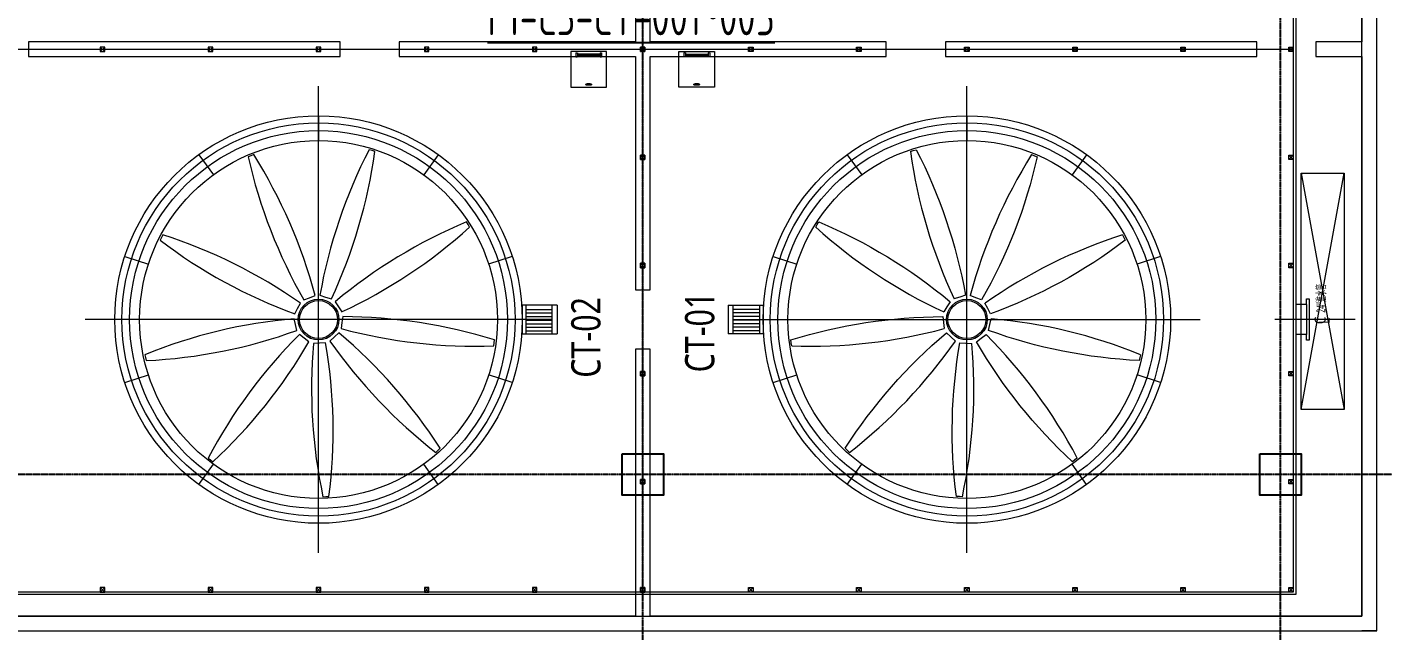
# Model space of a CAD drawing. Extents: x -18238 to -8686, y -1229 to 9502.
# Drawn here: x -16161 to -13865, y 1557 to 2580 of the extents above; entities that cross this region are included whole.
import ezdxf
from ezdxf.enums import TextEntityAlignment as Align

# ---------------------------------------------------------------- set-up
doc = ezdxf.new("R2010")
doc.units = 0
doc.linetypes.add('X-CUB3-LR20$0$COL-CEN-LIN', pattern=[3.25, 2.5, -0.25, 0.25, -0.25])
doc.linetypes.add('X-CUB3-LR20$0$虛線', pattern=[0.846667, 0.423333, -0.423333])
for name, color, linetype in [('188K-SM-03-C3-LR1-MECH-EQ-Y2257103$0$AC-EQ-既有', 21, 'Continuous'), ('X-CUB3-LR20$0$2_屋突二層平面圖_2_A-OBJE-2D.Newcub', 8, 'Continuous'), ('X-CUB3-LR20$0$2_屋突二層平面圖_2_A-OBJE.Newcub', 8, 'Continuous'), ('X-CUB3-LR20$0$2_屋突二層平面圖_2_A-WALL-EX.Newcub', 8, 'Continuous'), ('X-CUB3-LR20$0$2_屋突二層平面圖_2_S-SLAB-SHOW.Newcub', 8, 'Continuous'), ('X-CUB3-LR20$0$CCL', 8, 'X-CUB3-LR20$0$COL-CEN-LIN'), ('X-CUB3-LR20$0$COL-S', 8, 'Continuous')]:
    doc.layers.add(name, color=color, linetype=linetype)
doc.styles.add('188K-SM-03-C3-LR1-MECH-EQ-Y2257103$0$CUP- LRF$0$Standard', font='', dxfattribs={"width": 0.8})
doc.styles.add('188K-SM-03-C3-LR1-MECH-EQ-Y2257103$0$XCM2QR1-200k$0$AA-TXT', font='isocp.shx', dxfattribs={"width": 0.8, "bigfont": 'china.shx'})
doc.styles.get('188K-SM-03-C3-LR1-MECH-EQ-Y2257103$0$CUP- LRF$0$Standard').set_extended_font_data('Microsoft JhengHei')

# ---------------------------------------------------------------- blocks, each defined once
blk = doc.blocks.new('X-CUB3-LR20$0$CUB3-LR10')
at = {"layer": 'X-CUB3-LR20$0$CCL'}
for p, q in [((-2280, 0), (-2280, 9982.459)), ((-1200, 0), (-1200, 9982.459)), ((720, 2542.459), (-5160, 2542.459))]:
    blk.add_line(p, q, dxfattribs=at)
at = {"layer": 'X-CUB3-LR20$0$COL-S'}
for points in [[(-2315, 2577.459), (-2245, 2577.459), (-2245, 2507.459), (-2315, 2507.459)], [(-1235, 2577.459), (-1165, 2577.459), (-1165, 2507.459), (-1235, 2507.459)]]:
    blk.add_lwpolyline(points, close=True, dxfattribs=at)
blk = doc.blocks.new('X-CUB3-LR20')
at = {"layer": 'X-CUB3-LR20$0$2_屋突二層平面圖_2_A-OBJE-2D.Newcub', "color": 8, "linetype": 'X-CUB3-LR20$0$虛線', "lineweight": 0, "ltscale": 10, "flags": 128}
blk.add_lwpolyline([(-16224, 6211), (-14012.2, 6211), (-14012.2, 1619.3), (-16224, 1619.3)], close=True, dxfattribs=at)
at = {"layer": 'X-CUB3-LR20$0$2_屋突二層平面圖_2_A-OBJE.Newcub', "color": 8, "lineweight": 0, "ltscale": 10}
for p, q in [((-14003.1, 2332.5), (-13930.1, 2332.5)), ((-14003.1, 1932.5), (-14003.1, 2332.5)), ((-14003.1, 2332.5), (-13930.1, 1932.5)), ((-14003.1, 1932.5), (-13930.1, 2332.5)), ((-13930.1, 2332.5), (-13930.1, 1932.5)), ((-13930.1, 1932.5), (-14003.1, 1932.5))]:
    blk.add_line(p, q, dxfattribs=at)
at = {"layer": 'X-CUB3-LR20$0$2_屋突二層平面圖_2_A-WALL-EX.Newcub', "color": 12, "lineweight": 0, "ltscale": 10, "flags": 128}
for points in [[(-13875.1, 1557.5), (-13875.1, 6284.1)], [(-13900.1, 3444.7), (-13900.1, 2554.7)], [(-15130.6, 2949.7), (-15130.6, 2554.7)], [(-15105.6, 2554.7), (-15105.6, 2949.7)], [(-15630.6, 2554.7), (-16158.1, 2554.7)], [(-16158.1, 2554.7), (-16158.1, 2529.7)], [(-15630.6, 2529.7), (-15630.6, 2554.7)], [(-15130.6, 2554.7), (-15530.6, 2554.7)], [(-15530.6, 2554.7), (-15530.6, 2529.7)], [(-14705.6, 2554.7), (-15105.6, 2554.7)], [(-14705.6, 2529.7), (-14705.6, 2554.7)], [(-14078.1, 2554.7), (-14605.6, 2554.7)], [(-14605.6, 2554.7), (-14605.6, 2529.7)], [(-14078.1, 2529.7), (-14078.1, 2554.7)], [(-13900.1, 2554.7), (-13978.1, 2554.7)], [(-13978.1, 2554.7), (-13978.1, 2529.7)], [(-16158.1, 2529.7), (-15630.6, 2529.7)], [(-15530.6, 2529.7), (-15130.6, 2529.7)], [(-15130.6, 2529.7), (-15130.6, 2134.7)], [(-15105.6, 2134.7), (-15105.6, 2529.7)], [(-15105.6, 2529.7), (-14705.6, 2529.7)], [(-14605.6, 2529.7), (-14078.1, 2529.7)], [(-13978.1, 2529.7), (-13900.1, 2529.7)], [(-13900.1, 2529.7), (-13900.1, 1582.5)], [(-15130.6, 2134.7), (-15105.6, 2134.7)], [(-15130.6, 2034.7), (-15130.6, 1582.5)], [(-15105.6, 2034.7), (-15130.6, 2034.7)], [(-15105.6, 1582.5), (-15105.6, 2034.7)], [(-15130.6, 1582.5), (-16336.1, 1582.5)], [(-13900.1, 1582.5), (-15105.6, 1582.5)], [(-16336.1, 1557.5), (-15130.6, 1557.5)], [(-15105.6, 1557.5), (-13900.1, 1557.5)], [(-13875.1, 1557.5), (-13900.1, 1557.5)]]:
    blk.add_lwpolyline(points, dxfattribs=at)
at = {"layer": 'X-CUB3-LR20$0$2_屋突二層平面圖_2_S-SLAB-SHOW.Newcub', "color": 15, "lineweight": 0, "ltscale": 10, "flags": 128}
for points in [[(-16361.1, 1557.5), (-13875.1, 1557.5), (-13875.1, 6284.1), (-16361.1, 6284.1)], [(-14003.1, 2332.5), (-13930.1, 2332.5), (-13930.1, 1932.5), (-14003.1, 1932.5)]]:
    blk.add_lwpolyline(points, close=True, dxfattribs=at)
at = {"layer": 'X-CUB3-LR20$0$COL-S'}
for points in [[(-15153.1, 1857.5), (-15083.1, 1857.5), (-15083.1, 1787.5), (-15153.1, 1787.5)], [(-14073.1, 1857.5), (-14003.1, 1857.5), (-14003.1, 1787.5), (-14073.1, 1787.5)]]:
    blk.add_lwpolyline(points, close=True, dxfattribs=at)
at = {"layer": 'X-CUB3-LR20$0$CCL'}
blk.add_blockref('X-CUB3-LR20$0$CUB3-LR10', (-12838.1, -720), dxfattribs=at)
blk = doc.blocks.new('188K-SM-03-C3-LR1-MECH-EQ-Y2257103')
at = {"layer": '188K-SM-03-C3-LR1-MECH-EQ-Y2257103$0$AC-EQ-既有', "lineweight": 0}
for p, q in [((-13875.1, 1557.5), (-13875.1, 6271.5)), ((-13900.1, 1582.5), (-13900.1, 6246.5)), ((-15118.1, 1623.3), (-15118.1, 4372.1)), ((-16219.9, 2542.1), (-14016.3, 2542.1)), ((-16029.3, 2538.3), (-16036.9, 2545.9)), ((-16029.3, 2545.9), (-16036.9, 2538.3)), ((-16029.3, 2538.3), (-16036.9, 2545.9)), ((-16029.3, 2545.9), (-16036.9, 2538.3)), ((-15846.3, 2538.3), (-15853.9, 2545.9)), ((-15846.3, 2545.9), (-15853.9, 2538.3)), ((-15846.3, 2538.3), (-15853.9, 2545.9)), ((-15846.3, 2545.9), (-15853.9, 2538.3)), ((-15663.3, 2538.3), (-15670.9, 2545.9)), ((-15663.3, 2545.9), (-15670.9, 2538.3)), ((-15663.3, 2538.3), (-15670.9, 2545.9)), ((-15663.3, 2545.9), (-15670.9, 2538.3)), ((-15480.3, 2538.3), (-15487.9, 2545.9)), ((-15480.3, 2545.9), (-15487.9, 2538.3)), ((-15480.3, 2538.3), (-15487.9, 2545.9)), ((-15480.3, 2545.9), (-15487.9, 2538.3)), ((-15297.3, 2538.3), (-15304.9, 2545.9)), ((-15297.3, 2545.9), (-15304.9, 2538.3)), ((-15297.3, 2538.3), (-15304.9, 2545.9)), ((-15297.3, 2545.9), (-15304.9, 2538.3)), ((-15231.6, 2535.9), (-15231.6, 2529.5)), ((-15231.5, 2535.9), (-15228.9, 2535.9)), ((-15231.5, 2529.5), (-15228.9, 2529.5)), ((-15228.8, 2535.9), (-15228.8, 2529.5)), ((-15190.4, 2533.8), (-15228.8, 2533.8)), ((-15190.4, 2531.6), (-15228.8, 2531.6)), ((-15190.4, 2535.9), (-15190.4, 2529.5)), ((-15190.4, 2535.9), (-15187.8, 2535.9)), ((-15190.4, 2529.5), (-15187.8, 2529.5)), ((-15187.7, 2535.9), (-15187.7, 2529.5)), ((-15114.3, 2538.3), (-15121.9, 2545.9)), ((-15114.3, 2545.9), (-15121.9, 2538.3)), ((-15121.9, 2538.3), (-15114.3, 2545.9)), ((-15121.9, 2545.9), (-15114.3, 2538.3)), ((-15121.9, 2538.3), (-15114.3, 2545.9)), ((-15121.9, 2545.9), (-15114.3, 2538.3)), ((-15114.3, 2538.3), (-15121.9, 2545.9)), ((-15114.3, 2545.9), (-15121.9, 2538.3)), ((-15048.6, 2535.9), (-15048.6, 2529.5)), ((-15045.9, 2535.9), (-15048.5, 2535.9)), ((-15045.9, 2529.5), (-15048.5, 2529.5)), ((-15045.8, 2535.9), (-15045.8, 2529.5)), ((-15045.8, 2533.8), (-15007.5, 2533.8)), ((-15045.8, 2531.6), (-15007.5, 2531.6)), ((-15007.4, 2535.9), (-15007.4, 2529.5)), ((-15004.8, 2535.9), (-15007.4, 2535.9)), ((-15004.8, 2529.5), (-15007.4, 2529.5)), ((-15004.7, 2535.9), (-15004.7, 2529.5)), ((-14938.9, 2538.3), (-14931.3, 2545.9)), ((-14938.9, 2545.9), (-14931.3, 2538.3)), ((-14938.9, 2538.3), (-14931.3, 2545.9)), ((-14938.9, 2545.9), (-14931.3, 2538.3)), ((-14755.9, 2538.3), (-14748.3, 2545.9)), ((-14755.9, 2545.9), (-14748.3, 2538.3)), ((-14755.9, 2538.3), (-14748.3, 2545.9)), ((-14755.9, 2545.9), (-14748.3, 2538.3)), ((-14572.9, 2538.3), (-14565.3, 2545.9)), ((-14572.9, 2545.9), (-14565.3, 2538.3)), ((-14572.9, 2538.3), (-14565.3, 2545.9)), ((-14572.9, 2545.9), (-14565.3, 2538.3)), ((-14389.9, 2538.3), (-14382.3, 2545.9)), ((-14389.9, 2545.9), (-14382.3, 2538.3)), ((-14389.9, 2538.3), (-14382.3, 2545.9)), ((-14389.9, 2545.9), (-14382.3, 2538.3)), ((-14206.9, 2538.3), (-14199.3, 2545.9)), ((-14206.9, 2545.9), (-14199.3, 2538.3)), ((-14206.9, 2538.3), (-14199.3, 2545.9)), ((-14206.9, 2545.9), (-14199.3, 2538.3)), ((-14023.9, 2538.3), (-14016.3, 2545.9)), ((-14023.9, 2545.9), (-14016.3, 2538.3)), ((-14023.9, 2538.3), (-14016.3, 2545.9)), ((-14023.9, 2545.9), (-14016.3, 2538.3)), ((-15667.1, 1689.6), (-15667.1, 2479.6)), ((-14569.1, 1689.6), (-14569.1, 2479.6)), ((-15667.1, 2429.6), (-15667.1, 2387.6)), ((-14569.1, 2429.6), (-14569.1, 2387.6)), ((-15869.9, 2363.7), (-15845.2, 2329.8)), ((-15464.4, 2363.7), (-15489, 2329.8)), ((-15121.9, 2355.3), (-15114.3, 2362.9)), ((-15121.9, 2362.9), (-15114.3, 2355.3)), ((-15114.3, 2355.3), (-15121.9, 2362.9)), ((-15114.3, 2362.9), (-15121.9, 2355.3)), ((-14771.9, 2363.7), (-14747.2, 2329.8)), ((-14366.4, 2363.7), (-14391, 2329.8)), ((-14023.9, 2355.3), (-14016.3, 2362.9)), ((-14023.9, 2362.9), (-14016.3, 2355.3)), ((-15995.3, 2191.2), (-15955.3, 2178.3)), ((-15339, 2191.2), (-15379, 2178.3)), ((-14897.3, 2191.2), (-14857.3, 2178.3)), ((-14241, 2191.2), (-14281, 2178.3)), ((-15121.9, 2172.3), (-15114.3, 2179.9)), ((-15121.9, 2179.9), (-15114.3, 2172.3)), ((-15114.3, 2172.3), (-15121.9, 2179.9)), ((-15114.3, 2179.9), (-15121.9, 2172.3)), ((-14023.9, 2172.3), (-14016.3, 2179.9)), ((-14023.9, 2179.9), (-14016.3, 2172.3)), ((-13993.9, 2110), (-13993.9, 2119.6)), ((-13993.9, 2119.6), (-13989.6, 2119.6)), ((-13989.6, 2119.6), (-13989.6, 2049.7)), ((-15263, 2109.1), (-15322.1, 2109.1)), ((-15322.1, 2109.1), (-15322.1, 2060.2)), ((-15315.8, 2109), (-15315.8, 2060.1)), ((-15315.8, 2101.8), (-15271.4, 2101.8)), ((-15315.8, 2095.7), (-15271.4, 2095.7)), ((-15315.8, 2089.7), (-15271.4, 2089.7)), ((-15271.4, 2060.1), (-15271.4, 2109)), ((-15263, 2109.1), (-15263, 2060.2)), ((-14973.3, 2109.1), (-14914.1, 2109.1)), ((-14973.3, 2109.1), (-14973.3, 2060.2)), ((-14964.8, 2060.1), (-14964.8, 2109)), ((-14920.5, 2101.8), (-14964.8, 2101.8)), ((-14920.5, 2095.7), (-14964.8, 2095.7)), ((-14920.5, 2089.7), (-14964.8, 2089.7)), ((-14920.5, 2109), (-14920.5, 2060.1)), ((-14914.1, 2109.1), (-14914.1, 2060.2)), ((-13993.9, 2110), (-14012.2, 2110)), ((-13993.9, 2110), (-13993.9, 2059.2)), ((-15272.1, 2084.6), (-16062.1, 2084.6)), ((-15315.8, 2083.7), (-15271.4, 2083.7)), ((-15315.8, 2077.6), (-15271.4, 2077.6)), ((-15315.8, 2071.6), (-15271.4, 2071.6)), ((-14920.5, 2083.7), (-14964.8, 2083.7)), ((-14920.5, 2077.6), (-14964.8, 2077.6)), ((-14920.5, 2071.6), (-14964.8, 2071.6)), ((-14964.1, 2084.6), (-14174.1, 2084.6)), ((-13911.5, 2084.6), (-14047.3, 2084.6)), ((-15322.1, 2060.2), (-15263, 2060.2)), ((-15315.8, 2065.6), (-15271.4, 2065.6)), ((-14914.1, 2060.2), (-14973.3, 2060.2)), ((-14920.5, 2065.6), (-14964.8, 2065.6)), ((-13993.9, 2059.2), (-14012.2, 2059.2)), ((-13993.9, 2049.7), (-13993.9, 2059.2)), ((-13989.6, 2049.7), (-13993.9, 2049.7)), ((-15995.3, 1978), (-15955.3, 1991)), ((-15339, 1978), (-15379, 1991)), ((-15121.9, 1989.3), (-15114.3, 1996.9)), ((-15121.9, 1996.9), (-15114.3, 1989.3)), ((-15114.3, 1989.3), (-15121.9, 1996.9)), ((-15114.3, 1996.9), (-15121.9, 1989.3)), ((-14897.3, 1978), (-14857.3, 1991)), ((-14241, 1978), (-14281, 1991)), ((-14023.9, 1989.3), (-14016.3, 1996.9)), ((-14023.9, 1996.9), (-14016.3, 1989.3)), ((-15869.9, 1805.5), (-15845.2, 1839.5)), ((-15464.4, 1805.5), (-15489, 1839.5)), ((-14771.9, 1805.5), (-14747.2, 1839.5)), ((-14366.4, 1805.5), (-14391, 1839.5)), ((-15121.9, 1806.3), (-15114.3, 1813.9)), ((-15121.9, 1813.9), (-15114.3, 1806.3)), ((-15114.3, 1806.3), (-15121.9, 1813.9)), ((-15114.3, 1813.9), (-15121.9, 1806.3)), ((-14023.9, 1806.3), (-14016.3, 1813.9)), ((-14023.9, 1813.9), (-14016.3, 1806.3)), ((-15667.1, 1739.6), (-15667.1, 1781.6)), ((-14569.1, 1739.6), (-14569.1, 1781.6)), ((-16029.3, 1623.3), (-16036.9, 1630.9)), ((-16029.3, 1630.9), (-16036.9, 1623.3)), ((-15846.3, 1623.3), (-15853.9, 1630.9)), ((-15846.3, 1630.9), (-15853.9, 1623.3)), ((-15663.3, 1623.3), (-15670.9, 1630.9)), ((-15663.3, 1630.9), (-15670.9, 1623.3)), ((-15480.3, 1623.3), (-15487.9, 1630.9)), ((-15480.3, 1630.9), (-15487.9, 1623.3)), ((-15297.3, 1623.3), (-15304.9, 1630.9)), ((-15297.3, 1630.9), (-15304.9, 1623.3)), ((-15121.9, 1623.3), (-15114.3, 1630.9)), ((-15121.9, 1630.9), (-15114.3, 1623.3)), ((-15114.3, 1623.3), (-15121.9, 1630.9)), ((-15114.3, 1630.9), (-15121.9, 1623.3)), ((-14938.9, 1623.3), (-14931.3, 1630.9)), ((-14938.9, 1630.9), (-14931.3, 1623.3)), ((-14755.9, 1623.3), (-14748.3, 1630.9)), ((-14755.9, 1630.9), (-14748.3, 1623.3)), ((-14572.9, 1623.3), (-14565.3, 1630.9)), ((-14572.9, 1630.9), (-14565.3, 1623.3)), ((-14389.9, 1623.3), (-14382.3, 1630.9)), ((-14389.9, 1630.9), (-14382.3, 1623.3)), ((-14206.9, 1623.3), (-14199.3, 1630.9)), ((-14206.9, 1630.9), (-14199.3, 1623.3)), ((-14023.9, 1623.3), (-14016.3, 1630.9)), ((-14023.9, 1630.9), (-14016.3, 1623.3)), ((-16336.1, 1582.6), (-13900.1, 1582.5)), ((-16361.1, 1557.6), (-13875.1, 1557.5))]:
    blk.add_line(p, q, dxfattribs=at)
at = {"layer": '188K-SM-03-C3-LR1-MECH-EQ-Y2257103$0$AC-EQ-既有', "lineweight": 0, "flags": 128}
for points in [[(-14012.2, 4363.4), (-14012.2, 1619.2), (-16224, 1619.2), (-16224, 3463.9)], [(-14016.3, 4357), (-14016.3, 1623.3), (-16219.9, 1623.3), (-16219.9, 3466.2)]]:
    blk.add_lwpolyline(points, dxfattribs=at)
for points in [[(-16029.3, 2545.9), (-16036.9, 2545.9), (-16036.9, 2538.3), (-16029.3, 2538.3)], [(-16029.3, 2545.9), (-16036.9, 2545.9), (-16036.9, 2538.3), (-16029.3, 2538.3)], [(-15846.3, 2545.9), (-15853.9, 2545.9), (-15853.9, 2538.3), (-15846.3, 2538.3)], [(-15846.3, 2545.9), (-15853.9, 2545.9), (-15853.9, 2538.3), (-15846.3, 2538.3)], [(-15663.3, 2545.9), (-15670.9, 2545.9), (-15670.9, 2538.3), (-15663.3, 2538.3)], [(-15663.3, 2545.9), (-15670.9, 2545.9), (-15670.9, 2538.3), (-15663.3, 2538.3)], [(-15480.3, 2545.9), (-15487.9, 2545.9), (-15487.9, 2538.3), (-15480.3, 2538.3)], [(-15480.3, 2545.9), (-15487.9, 2545.9), (-15487.9, 2538.3), (-15480.3, 2538.3)], [(-15297.3, 2545.9), (-15304.9, 2545.9), (-15304.9, 2538.3), (-15297.3, 2538.3)], [(-15297.3, 2545.9), (-15304.9, 2545.9), (-15304.9, 2538.3), (-15297.3, 2538.3)], [(-15239.8, 2478), (-15179.5, 2478), (-15179.5, 2538.3), (-15239.8, 2538.3)], [(-15114.3, 2545.9), (-15121.9, 2545.9), (-15121.9, 2538.3), (-15114.3, 2538.3)], [(-15121.9, 2545.9), (-15114.3, 2545.9), (-15114.3, 2538.3), (-15121.9, 2538.3)], [(-15121.9, 2545.9), (-15114.3, 2545.9), (-15114.3, 2538.3), (-15121.9, 2538.3)], [(-15114.3, 2545.9), (-15121.9, 2545.9), (-15121.9, 2538.3), (-15114.3, 2538.3)], [(-14996.5, 2478), (-15056.8, 2478), (-15056.8, 2538.3), (-14996.5, 2538.3)], [(-14938.9, 2545.9), (-14931.3, 2545.9), (-14931.3, 2538.3), (-14938.9, 2538.3)], [(-14938.9, 2545.9), (-14931.3, 2545.9), (-14931.3, 2538.3), (-14938.9, 2538.3)], [(-14755.9, 2545.9), (-14748.3, 2545.9), (-14748.3, 2538.3), (-14755.9, 2538.3)], [(-14755.9, 2545.9), (-14748.3, 2545.9), (-14748.3, 2538.3), (-14755.9, 2538.3)], [(-14572.9, 2545.9), (-14565.3, 2545.9), (-14565.3, 2538.3), (-14572.9, 2538.3)], [(-14572.9, 2545.9), (-14565.3, 2545.9), (-14565.3, 2538.3), (-14572.9, 2538.3)], [(-14389.9, 2545.9), (-14382.3, 2545.9), (-14382.3, 2538.3), (-14389.9, 2538.3)], [(-14389.9, 2545.9), (-14382.3, 2545.9), (-14382.3, 2538.3), (-14389.9, 2538.3)], [(-14206.9, 2545.9), (-14199.3, 2545.9), (-14199.3, 2538.3), (-14206.9, 2538.3)], [(-14206.9, 2545.9), (-14199.3, 2545.9), (-14199.3, 2538.3), (-14206.9, 2538.3)], [(-14023.9, 2545.9), (-14016.3, 2545.9), (-14016.3, 2538.3), (-14023.9, 2538.3)], [(-14023.9, 2545.9), (-14016.3, 2545.9), (-14016.3, 2538.3), (-14023.9, 2538.3)], [(-15121.9, 2362.9), (-15114.3, 2362.9), (-15114.3, 2355.3), (-15121.9, 2355.3)], [(-15114.3, 2362.9), (-15121.9, 2362.9), (-15121.9, 2355.3), (-15114.3, 2355.3)], [(-14023.9, 2362.9), (-14016.3, 2362.9), (-14016.3, 2355.3), (-14023.9, 2355.3)], [(-15121.9, 2179.9), (-15114.3, 2179.9), (-15114.3, 2172.3), (-15121.9, 2172.3)], [(-15114.3, 2179.9), (-15121.9, 2179.9), (-15121.9, 2172.3), (-15114.3, 2172.3)], [(-14023.9, 2179.9), (-14016.3, 2179.9), (-14016.3, 2172.3), (-14023.9, 2172.3)], [(-15121.9, 1996.9), (-15114.3, 1996.9), (-15114.3, 1989.3), (-15121.9, 1989.3)], [(-15114.3, 1996.9), (-15121.9, 1996.9), (-15121.9, 1989.3), (-15114.3, 1989.3)], [(-14023.9, 1996.9), (-14016.3, 1996.9), (-14016.3, 1989.3), (-14023.9, 1989.3)], [(-15121.9, 1813.9), (-15114.3, 1813.9), (-15114.3, 1806.3), (-15121.9, 1806.3)], [(-15114.3, 1813.9), (-15121.9, 1813.9), (-15121.9, 1806.3), (-15114.3, 1806.3)], [(-14023.9, 1813.9), (-14016.3, 1813.9), (-14016.3, 1806.3), (-14023.9, 1806.3)], [(-16029.3, 1630.9), (-16036.9, 1630.9), (-16036.9, 1623.3), (-16029.3, 1623.3)], [(-15846.3, 1630.9), (-15853.9, 1630.9), (-15853.9, 1623.3), (-15846.3, 1623.3)], [(-15663.3, 1630.9), (-15670.9, 1630.9), (-15670.9, 1623.3), (-15663.3, 1623.3)], [(-15480.3, 1630.9), (-15487.9, 1630.9), (-15487.9, 1623.3), (-15480.3, 1623.3)], [(-15297.3, 1630.9), (-15304.9, 1630.9), (-15304.9, 1623.3), (-15297.3, 1623.3)], [(-15121.9, 1630.9), (-15114.3, 1630.9), (-15114.3, 1623.3), (-15121.9, 1623.3)], [(-15114.3, 1630.9), (-15121.9, 1630.9), (-15121.9, 1623.3), (-15114.3, 1623.3)], [(-14938.9, 1630.9), (-14931.3, 1630.9), (-14931.3, 1623.3), (-14938.9, 1623.3)], [(-14755.9, 1630.9), (-14748.3, 1630.9), (-14748.3, 1623.3), (-14755.9, 1623.3)], [(-14572.9, 1630.9), (-14565.3, 1630.9), (-14565.3, 1623.3), (-14572.9, 1623.3)], [(-14389.9, 1630.9), (-14382.3, 1630.9), (-14382.3, 1623.3), (-14389.9, 1623.3)], [(-14206.9, 1630.9), (-14199.3, 1630.9), (-14199.3, 1623.3), (-14206.9, 1623.3)], [(-14023.9, 1630.9), (-14016.3, 1630.9), (-14016.3, 1623.3), (-14023.9, 1623.3)]]:
    blk.add_lwpolyline(points, close=True, dxfattribs=at)
for points in [[(-15571.6, 2369.1), (-15576.5, 2370.6), (-15581.4, 2372.2, 0.075062), (-15664.8, 2125.8), (-15655.1, 2122.7), (-15645.3, 2119.6)], [(-14664.7, 2369.1), (-14659.8, 2370.6), (-14654.9, 2372.2, -0.075062), (-14571.5, 2125.8), (-14581.2, 2122.7), (-14591, 2119.6)], [(-15776.8, 2363.9), (-15781.5, 2362), (-15786.3, 2360, 0.075062), (-15691.8, 2117.7), (-15682.4, 2121.6), (-15672.9, 2125.5)], [(-14459.5, 2363.9), (-14454.8, 2362), (-14450, 2360, -0.075062), (-14544.5, 2117.7), (-14553.9, 2121.6), (-14563.4, 2125.5)], [(-15930.7, 2228.1), (-15933, 2223.5), (-15935.4, 2219, 0.075062), (-15707.3, 2094.1), (-15702.6, 2103.1), (-15697.8, 2112.2)], [(-15411.2, 2241.1), (-15413.9, 2245.4), (-15416.6, 2249.8, 0.075062), (-15638.9, 2114.7), (-15633.4, 2106), (-15627.9, 2097.4)], [(-14825.1, 2241.1), (-14822.4, 2245.4), (-14819.7, 2249.8, -0.075062), (-14597.4, 2114.7), (-14602.9, 2106), (-14608.4, 2097.4)], [(-14305.6, 2228.1), (-14303.2, 2223.5), (-14300.9, 2219, -0.075062), (-14529, 2094.1), (-14533.7, 2103.1), (-14538.5, 2112.2)], [(-15370.4, 2040), (-15369.8, 2045), (-15369.1, 2050.1, 0.075062), (-15626.2, 2089.5), (-15627.5, 2079.4), (-15628.9, 2069.2)], [(-14865.8, 2040), (-14866.5, 2045), (-14867.2, 2050.1, -0.075062), (-14610.1, 2089.5), (-14608.8, 2079.4), (-14607.4, 2069.2)], [(-15961.2, 2025.1), (-15960.1, 2020.1), (-15959, 2015.1, 0.075062), (-15704, 2066.1), (-15706.2, 2076), (-15708.4, 2086)], [(-14275.1, 2025.1), (-14276.2, 2020.1), (-14277.3, 2015.1, -0.075062), (-14532.3, 2066.1), (-14530.1, 2076), (-14527.9, 2086)], [(-15854.2, 1850), (-15850.1, 1846.9), (-15846.1, 1843.8, 0.075062), (-15683.4, 2046.7), (-15691.5, 2053), (-15699.6, 2059.2)], [(-15659.6, 1784.7), (-15654.5, 1784.9), (-15649.4, 1785.1, 0.075062), (-15655.3, 2045.1), (-15665.5, 2044.7), (-15675.7, 2044.3)], [(-15468.6, 1859.7), (-15464.8, 1863.1), (-15461, 1866.6, 0.075062), (-15632.7, 2062), (-15640.2, 2055.1), (-15647.7, 2048.2)], [(-14767.7, 1859.7), (-14771.5, 1863.1), (-14775.3, 1866.6, -0.075062), (-14603.6, 2062), (-14596.1, 2055.1), (-14588.6, 2048.2)], [(-14576.7, 1784.7), (-14581.8, 1784.9), (-14586.9, 1785.1, -0.075062), (-14581, 2045.1), (-14570.8, 2044.7), (-14560.6, 2044.3)], [(-14382.1, 1850), (-14386.2, 1846.9), (-14390.2, 1843.8, -0.075062), (-14552.9, 2046.7), (-14544.8, 2053), (-14536.7, 2059.2)]]:
    blk.add_lwpolyline(points, format="xyb", dxfattribs=at)
at = {"layer": '188K-SM-03-C3-LR1-MECH-EQ-Y2257103$0$AC-EQ-既有', "lineweight": 0}
for centre, radius in [((-15667.1, 2084.6), 345), ((-15667.1, 2084.6), 333), ((-14569.1, 2084.6), 345), ((-14569.1, 2084.6), 333), ((-15667.1, 2084.6), 320), ((-14569.1, 2084.6), 320), ((-15667.1, 2084.6), 303), ((-14569.1, 2084.6), 303), ((-15667.1, 2084.6), 34.6), ((-15667.1, 2084.6), 32.2), ((-14569.1, 2084.6), 34.6), ((-14569.1, 2084.6), 32.2)]:
    blk.add_circle(centre, radius, dxfattribs=at)
for centre, start, end in [((-16434.6, 2488.4), 334.9557, 352.1265), ((-13801.7, 2488.4), 187.8735, 205.0443), ((-16514.6, 1900.6), 14.9557, 32.1265), ((-13721.7, 1900.6), 147.8735, 165.0443), ((-16198, 1399), 54.9557, 72.1265), ((-15995.5, 2887.2), 294.9557, 312.1265), ((-14240.8, 2887.2), 227.8735, 245.0443), ((-14038.2, 1399), 107.8735, 125.0443), ((-15633.1, 1218.1), 94.9557, 112.1265), ((-15402.8, 2910.5), 254.9557, 272.1265), ((-14833.5, 2910.5), 267.8735, 285.0443), ((-14603.2, 1218.1), 67.8735, 85.0443), ((-15084.1, 1442.7), 134.9557, 152.1265), ((-14807.9, 1967.7), 174.9557, 192.1265), ((-14933.8, 2547.3), 214.9557, 232.1265), ((-15302.5, 2547.3), 307.8735, 325.0443), ((-15428.4, 1967.7), 347.8735, 5.0443), ((-15152.2, 1442.7), 27.8735, 45.0443)]:
    blk.add_arc(centre, 871.1, start, end, dxfattribs=at)
for centre, major_axis in [((-15209.8, 2482.6), (5.21, 0)), ((-15026.5, 2482.6), (-5.21, 0))]:
    blk.add_ellipse(centre, major_axis=major_axis, ratio=0.282419, dxfattribs=at)
at = {"layer": '188K-SM-03-C3-LR1-MECH-EQ-Y2257103$0$AC-EQ-既有', "style": '188K-SM-03-C3-LR1-MECH-EQ-Y2257103$0$XCM2QR1-200k$0$AA-TXT', "width": 0.8}
blk.add_text('%%UF1-C3-CT-001~005', height=62.5, dxfattribs=at).set_placement((-15137.8, 2597.2), align=Align.MIDDLE_CENTER)
at = {"layer": '188K-SM-03-C3-LR1-MECH-EQ-Y2257103$0$AC-EQ-既有', "lineweight": 0, "rotation": 90, "style": '188K-SM-03-C3-LR1-MECH-EQ-Y2257103$0$CUP- LRF$0$Standard'}
for s, insert, char_height, attachment_point in [('\\A1;{\\W0.600000x;\\pql;\\fMicrosoft JhengHei|b0|i0|c136|p34;24"進水管}', (-13968.7, 2096.2), 15.069, 4), ('\\A1;{\\pql;\\fMicrosoft JhengHei|b0|i0|c136|p34;CT-02}', (-15189, 1986), 49.45, 7), ('\\A1;{\\pql;\\fMicrosoft JhengHei|b0|i0|c136|p34;CT-01}', (-14996.2, 1995.1), 49.45, 7), ('\\A1;{\\pql;\\fMicrosoft JhengHei|b0|i0|c136|p34;C}', (-13961.1, 2076.9), 18.968, 7), ('\\A1;{\\pql;\\fMicrosoft JhengHei|b0|i0|c136|p34;L}', (-13954.5, 2077.3), 18.968, 7)]:
    blk.add_mtext(s, dxfattribs=dict(at, insert=insert, char_height=char_height, attachment_point=attachment_point))

msp = doc.modelspace()

# ---------------------------------------------------------------- block references
for name in ['X-CUB3-LR20', '188K-SM-03-C3-LR1-MECH-EQ-Y2257103']:
    msp.add_blockref(name, (0, 0))

doc.saveas('drawing.dxf')
